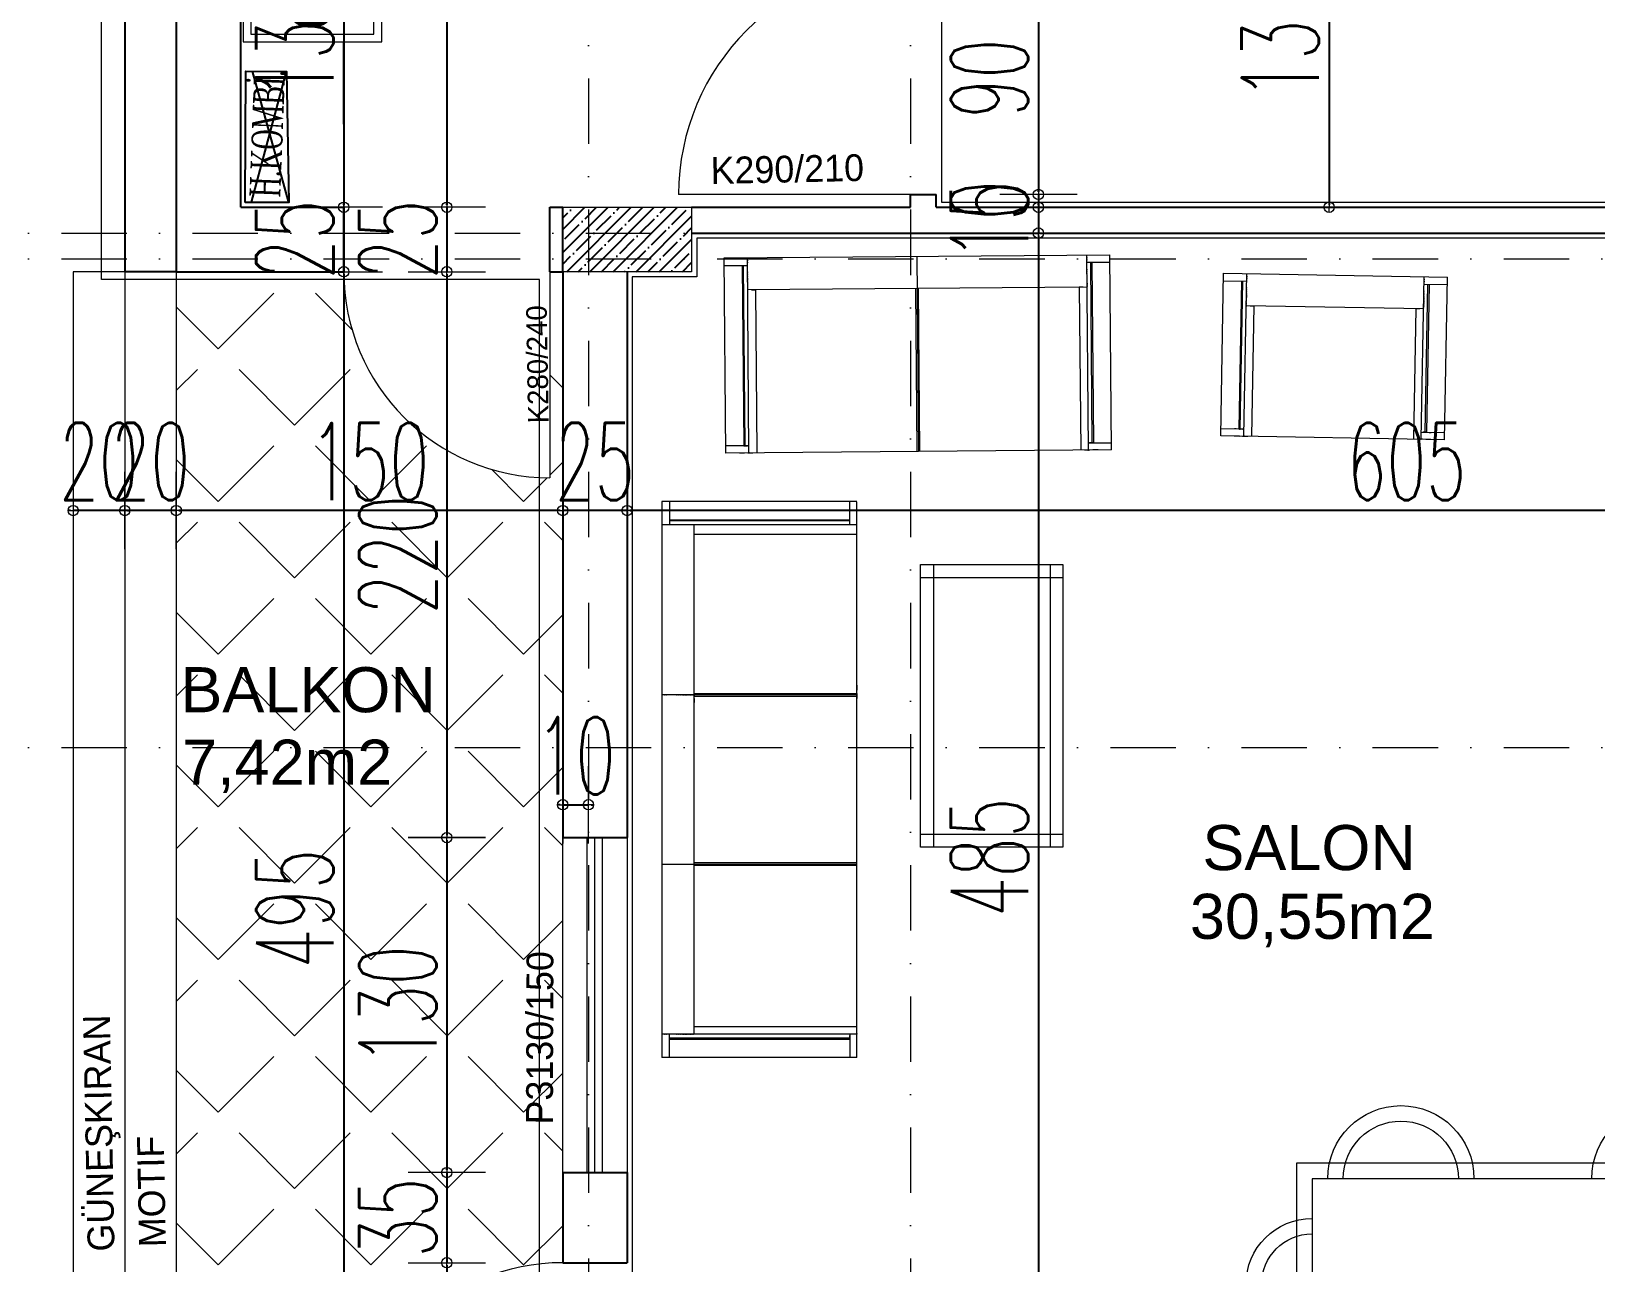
# Model space of a CAD drawing. Header units: millimetres. Extents: x -16104 to 67872, y -88009 to 12107.
# Drawn here: x 17991 to 18598, y 10600 to 11078 of the extents above; entities that cross this region are included whole.
import ezdxf

# ---------------------------------------------------------------- set-up
doc = ezdxf.new("R2010")
doc.units = ezdxf.units.MM
doc.linetypes.add('DASHDOTX2', pattern=[50.8, 25.4, -12.7, 0, -12.7])
doc.layers.get('0').update_dxf_attribs({"color": 241})
for name, color, linetype, lineweight in [('akslar', 144, 'Continuous', 20), ('bacas', 11, 'Continuous', 5), ('balkon', 6, 'Continuous', 5), ('duvar', 123, 'Continuous', 25), ('emsal&kolon', 1, 'Continuous', 5), ('kapı', 3, 'Continuous', 5), ('OLCU', 54, 'Continuous', 13), ('PASEMCON', 2, 'Continuous', 9), ('pencere', 5, 'Continuous', 5), ('POZ', 36, 'Continuous', 18), ('SıVA', 40, 'Continuous', 9), ('tefriş', 30, 'Continuous', 5), ('ÖLÇÜ', 252, 'Continuous', 20)]:
    doc.layers.add(name, color=color, linetype=linetype, lineweight=lineweight)
doc.styles.add('DIM', font='Txttw.shx', dxfattribs={"width": 0.6})
doc.styles.add('DIN', font='times.ttf', dxfattribs={"width": 0.6})
doc.styles.add('M2', font='stylu.ttf', dxfattribs={"height": 10})
doc.dimstyles.new('50', dxfattribs={"dimscale": 0, "dimtxt": 30, "dimasz": 1, "dimexe": 0, "dimexo": 2, "dimgap": 4, "dimtad": 1, "dimdec": 0, "dimzin": 0, "dimdsep": 46, "dimtxsty": 'DIM', "dimblk1": 'DOT', "dimblk2": 'DOT', "dimsah": 1, "dimcen": 1.5, "dimdle": 3, "dimse1": 1, "dimse2": 1, "dimclrd": 256, "dimclre": 9, "dimclrt": 256, "dimadec": 0, "dimazin": 0, "dimtfac": 0.24, "dimtdec": 0, "dimtix": 1, "dimtmove": 2, "dimatfit": 3, "dimldrblk": 'DOT', "dimfxl": 0, "dimtolj": 1, "dimtzin": 15, "dimarcsym": 0})

# ---------------------------------------------------------------- blocks, each defined once
blk = doc.blocks.new('sec')
at = {"layer": 'bacas'}
for p, q in [((9731.12, -593.55), (9731.12, -669.3)), ((9731.12, -593.55), (9946.75, -593.55)), ((9731.12, -593.55), (9731.12, -669.3)), ((9736.37, -593.55), (9738.37, -593.55)), ((9736.37, -593.55), (9738.37, -593.55)), ((9739.62, -593.55), (9741.62, -593.55)), ((9739.62, -593.55), (9741.62, -593.55)), ((9740.12, -593.55), (9740.12, -669.3)), ((9740.37, -593.55), (9740.12, -593.55)), ((9740.12, -593.55), (9740.12, -669.3)), ((9740.37, -593.55), (9740.12, -593.55)), ((9743.12, -656.8), (9743.12, -593.55)), ((9743.12, -656.8), (9743.12, -593.55)), ((9797, -593.55), (9946.75, -593.55)), ((9805.56, -593.55), (9805.56, -656.8)), ((9805.56, -593.55), (9805.56, -656.8)), ((9806.12, -669.3), (9806.12, -593.55)), ((9806.12, -669.3), (9806.12, -593.55)), ((9806.62, -593.55), (9806.62, -656.8)), ((9806.62, -593.55), (9806.62, -656.8)), ((9872.37, -593.55), (9870.37, -593.55)), ((9872.37, -593.55), (9870.37, -593.55)), ((9871.18, -593.55), (9871.18, -656.8)), ((9871.62, -593.55), (9871.87, -593.55)), ((9871.62, -593.55), (9871.87, -593.55)), ((9871.87, -593.55), (9871.87, -669.3)), ((9872.25, -593.55), (9872.25, -656.8)), ((9875.62, -593.55), (9873.62, -593.55)), ((9875.62, -593.55), (9873.62, -593.55)), ((9934.26, -656.8), (9934.26, -593.55)), ((9937.83, -593.56), (9937.83, -669.31)), ((9946.83, -593.56), (9946.83, -669.31)), ((9946.83, -593.56), (9946.83, -669.31)), ((9740.12, -596.3), (9731.12, -596.3)), ((9740.12, -596.3), (9731.12, -596.3)), ((9737.12, -596.3), (9736.37, -596.3)), ((9737.12, -596.3), (9736.37, -596.3)), ((9738.12, -666.3), (9738.12, -596.3)), ((9738.12, -596.3), (9739.62, -596.3)), ((9738.12, -666.3), (9738.12, -596.3)), ((9738.12, -596.3), (9739.62, -596.3)), ((9738.37, -596.3), (9738.62, -596.3)), ((9738.37, -596.3), (9738.62, -596.3)), ((9738.62, -596.3), (9738.62, -666.3)), ((9738.62, -596.3), (9738.62, -666.3)), ((9937.75, -596.3), (9946.75, -596.3)), ((9937.75, -596.3), (9946.75, -596.3)), ((9939.33, -596.31), (9939.33, -666.31)), ((9939.33, -596.31), (9939.33, -666.31)), ((9939.83, -666.31), (9939.83, -596.31)), ((9939.83, -666.31), (9939.83, -596.31)), ((9740.12, -656.8), (9871.87, -656.8)), ((9740.12, -656.8), (9740.37, -656.8)), ((9740.12, -656.8), (9937.83, -656.8)), ((9740.12, -656.8), (9740.37, -656.8)), ((9740.12, -657.3), (9740.12, -657.05)), ((9740.12, -657.3), (9740.12, -657.05)), ((9740.12, -657.8), (9740.12, -657.55)), ((9740.12, -657.8), (9740.12, -657.55)), ((9740.12, -658.3), (9740.12, -658.05)), ((9740.12, -658.3), (9740.12, -658.05)), ((9740.12, -658.8), (9740.12, -658.55)), ((9740.12, -658.8), (9740.12, -658.55)), ((9740.12, -659.3), (9740.12, -659.05)), ((9740.12, -659.3), (9740.12, -659.05)), ((9740.12, -659.8), (9740.12, -659.55)), ((9740.12, -659.8), (9740.12, -659.55)), ((9740.12, -660.3), (9740.12, -660.05)), ((9740.12, -660.3), (9740.12, -660.05)), ((9740.12, -661.05), (9740.12, -660.55)), ((9740.12, -661.05), (9740.12, -660.55)), ((9740.12, -661.55), (9740.12, -661.3)), ((9740.12, -661.55), (9740.12, -661.3)), ((9741.62, -656.8), (9743.12, -656.8)), ((9741.62, -656.8), (9743.12, -656.8)), ((9870.37, -656.8), (9868.87, -656.8)), ((9870.37, -656.8), (9868.87, -656.8)), ((9871.87, -656.8), (9871.62, -656.8)), ((9871.87, -656.8), (9871.62, -656.8)), ((9871.87, -657.3), (9871.87, -657.05)), ((9871.87, -657.3), (9871.87, -657.05)), ((9871.87, -657.8), (9871.87, -657.55)), ((9871.87, -657.8), (9871.87, -657.55)), ((9871.87, -658.3), (9871.87, -658.05)), ((9871.87, -658.3), (9871.87, -658.05)), ((9871.87, -658.8), (9871.87, -658.55)), ((9871.87, -658.8), (9871.87, -658.55)), ((9871.87, -659.3), (9871.87, -659.05)), ((9871.87, -659.3), (9871.87, -659.05)), ((9871.87, -659.8), (9871.87, -659.55)), ((9871.87, -659.8), (9871.87, -659.55)), ((9871.87, -660.3), (9871.87, -660.05)), ((9871.87, -660.3), (9871.87, -660.05)), ((9871.87, -661.05), (9871.87, -660.55)), ((9871.87, -661.05), (9871.87, -660.55)), ((9871.87, -661.55), (9871.87, -661.3)), ((9871.87, -661.55), (9871.87, -661.3)), ((9731.12, -666.3), (9740.12, -666.3)), ((9731.12, -666.3), (9740.12, -666.3)), ((9740.12, -662.3), (9740.12, -662.05)), ((9740.12, -662.3), (9740.12, -662.05)), ((9740.12, -663.05), (9740.12, -662.8)), ((9740.12, -663.05), (9740.12, -662.8)), ((9740.12, -663.8), (9740.12, -663.55)), ((9740.12, -663.8), (9740.12, -663.55)), ((9740.12, -667.55), (9740.12, -667.3)), ((9740.12, -667.55), (9740.12, -667.3)), ((9871.87, -662.3), (9871.87, -662.05)), ((9871.87, -662.3), (9871.87, -662.05)), ((9871.87, -663.05), (9871.87, -662.8)), ((9871.87, -663.05), (9871.87, -662.8)), ((9871.87, -663.8), (9871.87, -663.55)), ((9871.87, -663.8), (9871.87, -663.55)), ((9871.87, -667.55), (9871.87, -667.3)), ((9871.87, -667.55), (9871.87, -667.3)), ((9946.83, -666.31), (9937.83, -666.31)), ((9946.83, -666.31), (9937.83, -666.31)), ((9946.83, -669.31), (9731.12, -669.3)), ((9740.12, -668.3), (9740.12, -668.05)), ((9740.12, -668.3), (9740.12, -668.05)), ((9946.83, -669.31), (9797.08, -669.31)), ((9871.87, -668.3), (9871.87, -668.05)), ((9871.87, -668.3), (9871.87, -668.05))]:
    blk.add_line(p, q, dxfattribs=at)
blk = doc.blocks.new('NEWBLOCK5')
at = {"layer": 'bacas'}
for p, q in [((1.4704, -0.1965), (0.3729, -0.1965)), ((0.3729, -0.1965), (0.3729, -0.749)), ((0.4229, -0.1965), (0.4229, -0.749)), ((1.4204, -0.1965), (1.4204, -0.749)), ((1.4704, -0.749), (1.4704, -0.1965)), ((0.3729, -0.2465), (1.4704, -0.2465)), ((1.4704, -0.7015), (0.3729, -0.7015)), ((0.3729, -0.749), (1.4704, -0.749))]:
    blk.add_line(p, q, dxfattribs=at)
blk = doc.blocks.new('NEWBLOCK4')
at = {"layer": 'bacas'}
for p, q in [((-0.8505, 0.5894), (-0.8505, 2.0869)), ((-0.093, 2.0869), (-0.8505, 2.0869)), ((-0.8205, 2.0869), (-0.8205, 1.9969)), ((-0.1205, 1.9969), (-0.1205, 2.0869)), ((-0.093, 2.0869), (-0.093, 0.5894)), ((-0.8205, 2.0169), (-0.1205, 2.0169)), ((-0.1205, 2.0119), (-0.8205, 2.0119)), ((-0.1205, 2.0269), (-0.1205, 2.0344)), ((-0.1205, 2.0169), (-0.1205, 2.0019)), ((-0.1205, 2.0144), (-0.1205, 2.0119)), ((-0.093, 2.0344), (-0.093, 2.0144)), ((-0.093, 1.9969), (-0.8505, 1.9969)), ((-0.8405, 1.9969), (-0.838, 1.9969)), ((-0.833, 1.9969), (-0.8305, 1.9969)), ((-0.7955, 1.9969), (-0.793, 1.9969)), ((-0.788, 1.9969), (-0.7855, 1.9969)), ((-0.7805, 1.9969), (-0.778, 1.9969)), ((-0.773, 1.9969), (-0.7705, 1.9969)), ((-0.768, 1.9969), (-0.763, 1.9969)), ((-0.7605, 1.9969), (-0.758, 1.9969)), ((-0.7555, 1.9969), (-0.753, 1.9969)), ((-0.7505, 1.9969), (-0.748, 1.9969)), ((-0.7455, 1.9969), (-0.743, 1.9969)), ((-0.7405, 1.9969), (-0.738, 1.9969)), ((-0.7355, 1.9969), (-0.733, 1.9969)), ((-0.7305, 1.9969), (-0.728, 1.9969)), ((-0.7255, 1.9969), (-0.7255, 0.6794)), ((-0.7255, 1.9969), (-0.7255, 1.9944)), ((-0.7255, 1.9819), (-0.7255, 1.9669)), ((-0.7255, 1.9669), (-0.093, 1.9669)), ((-0.093, 2.0019), (-0.093, 1.9819)), ((-0.093, 1.9944), (-0.093, 1.9969)), ((-0.8505, 1.3369), (-0.093, 1.3369)), ((-0.093, 1.3425), (-0.7255, 1.3425)), ((-0.093, 1.3319), (-0.7255, 1.3319)), ((-0.093, 0.6794), (-0.8505, 0.6794)), ((-0.8405, 0.6794), (-0.838, 0.6794)), ((-0.833, 0.6794), (-0.8305, 0.6794)), ((-0.8205, 0.5894), (-0.8205, 0.6794)), ((-0.7955, 0.6794), (-0.793, 0.6794)), ((-0.788, 0.6794), (-0.7855, 0.6794)), ((-0.7805, 0.6794), (-0.778, 0.6794)), ((-0.773, 0.6794), (-0.7705, 0.6794)), ((-0.768, 0.6794), (-0.763, 0.6794)), ((-0.7605, 0.6794), (-0.758, 0.6794)), ((-0.7555, 0.6794), (-0.753, 0.6794)), ((-0.7505, 0.6794), (-0.748, 0.6794)), ((-0.7455, 0.6794), (-0.743, 0.6794)), ((-0.7405, 0.6794), (-0.738, 0.6794)), ((-0.7355, 0.6794), (-0.733, 0.6794)), ((-0.7305, 0.6794), (-0.728, 0.6794)), ((-0.7255, 0.6944), (-0.7255, 0.7094)), ((-0.7255, 0.7094), (-0.093, 0.7094)), ((-0.7255, 0.6794), (-0.7255, 0.6819)), ((-0.1205, 0.6794), (-0.1205, 0.5894)), ((-0.1205, 0.6594), (-0.1205, 0.6744)), ((-0.093, 0.6744), (-0.093, 0.6944)), ((-0.093, 0.6819), (-0.093, 0.6794)), ((-0.1205, 0.6644), (-0.8205, 0.6644)), ((-0.8205, 0.6594), (-0.1205, 0.6594)), ((-0.1205, 0.6619), (-0.1205, 0.6644)), ((-0.1205, 0.6494), (-0.1205, 0.6419)), ((-0.093, 0.6419), (-0.093, 0.6619)), ((-0.093, 0.5894), (-0.8505, 0.5894))]:
    blk.add_line(p, q, dxfattribs=at)
blk = doc.blocks.new('tekli.')
at = {"layer": 'bacas'}
for p, q in [((43.44, 0), (-43.44, 0)), ((-43.44, 0), (-43.44, -63.16)), ((-38.19, 0), (-36.19, 0)), ((-34.94, 0), (-32.94, 0)), ((-34.19, 0), (-34.44, 0)), ((-34.44, 0), (-34.44, -63.16)), ((-31.44, -50.66), (-31.44, 0)), ((31.44, -50.66), (31.44, 0)), ((34.94, 0), (32.94, 0)), ((34.19, 0), (34.44, 0)), ((34.44, 0), (34.44, -63.16)), ((38.19, 0), (36.19, 0)), ((43.44, 0), (43.44, -63.16)), ((-34.44, -2.75), (-43.44, -2.75)), ((-37.44, -2.75), (-38.19, -2.75)), ((-36.44, -60.16), (-36.44, -2.75)), ((-36.44, -2.75), (-34.94, -2.75)), ((-36.19, -2.75), (-35.94, -2.75)), ((-35.94, -2.75), (-35.94, -60.16)), ((34.44, -2.75), (43.44, -2.75)), ((36.44, -2.75), (34.94, -2.75)), ((35.94, -2.75), (35.94, -60.16)), ((36.19, -2.75), (35.94, -2.75)), ((36.44, -60.16), (36.44, -2.75)), ((37.44, -2.75), (38.19, -2.75)), ((34.44, -50.66), (-34.44, -50.66)), ((-34.44, -50.66), (-34.19, -50.66)), ((-34.44, -51.16), (-34.44, -50.91)), ((-34.44, -51.66), (-34.44, -51.41)), ((-34.44, -52.16), (-34.44, -51.91)), ((-34.44, -52.66), (-34.44, -52.41)), ((-34.44, -53.16), (-34.44, -52.91)), ((-34.44, -53.66), (-34.44, -53.41)), ((-34.44, -54.16), (-34.44, -53.91)), ((-34.44, -54.91), (-34.44, -54.41)), ((-32.94, -50.66), (-31.44, -50.66)), ((32.94, -50.66), (31.44, -50.66)), ((34.44, -50.66), (34.19, -50.66)), ((34.44, -51.16), (34.44, -50.91)), ((34.44, -51.66), (34.44, -51.41)), ((34.44, -52.16), (34.44, -51.91)), ((34.44, -52.66), (34.44, -52.41)), ((34.44, -53.16), (34.44, -52.91)), ((34.44, -53.66), (34.44, -53.41)), ((34.44, -54.16), (34.44, -53.91)), ((34.44, -54.91), (34.44, -54.41)), ((-43.44, -60.16), (-34.44, -60.16)), ((-34.44, -55.41), (-34.44, -55.16)), ((-34.44, -56.16), (-34.44, -55.91)), ((-34.44, -56.91), (-34.44, -56.66)), ((-34.44, -57.66), (-34.44, -57.41)), ((34.44, -55.41), (34.44, -55.16)), ((34.44, -56.16), (34.44, -55.91)), ((34.44, -56.91), (34.44, -56.66)), ((34.44, -57.66), (34.44, -57.41)), ((43.44, -60.16), (34.44, -60.16)), ((-43.44, -63.16), (43.44, -63.16)), ((-34.44, -61.41), (-34.44, -61.16)), ((-34.44, -62.16), (-34.44, -61.91)), ((34.44, -61.41), (34.44, -61.16)), ((34.44, -62.16), (34.44, -61.91))]:
    blk.add_line(p, q, dxfattribs=at)
blk = doc.blocks.new('rb')
at = {"layer": 'tefriş'}
for points in [[(1548.4, 487.07), (1595.5, 487.07), (1595.5, 394.92), (1548.4, 394.92)], [(1551.4, 484.07), (1592.5, 484.07), (1592.5, 397.92), (1551.4, 397.92)]]:
    blk.add_lwpolyline(points, close=True, dxfattribs=at)
for centre, radius, start, end in [((1571.95, 484.07), 12.83, 0, 180), ((1571.95, 484.07), 9.83, 0, 180), ((1551.4, 466.84), 14.18, 90, 270), ((1592.5, 466.49), 13.72, 270, 90), ((1551.4, 466.84), 11.18, 90, 270), ((1592.5, 466.49), 10.72, 270, 90), ((1551.4, 415.62), 14.18, 90, 270), ((1551.4, 415.62), 11.18, 90, 270), ((1592.29, 413.54), 13.72, 270, 90), ((1592.29, 413.54), 10.72, 270, 90), ((1571.95, 397.92), 13.83, 180, 0), ((1571.95, 397.92), 10.83, 180, 0)]:
    blk.add_arc(centre, radius, start, end, dxfattribs=at)
blk = doc.blocks.new('DOT')
for p, q in [((0, 15), (0, -15)), ((-2, 0), (0, 0)), ((2, 0), (0, 0))]:
    blk.add_line(p, q)
blk.add_circle((0, 0), 2)
blk = doc.blocks.new('*D4432')
at = {"layer": 'Defpoints', "color": 0, "transparency": 16777216}
for p in [(18072.26, 11139.89), (18072.26, 11009.73), (18112.26, 11009.73)]:
    blk.add_point(p, dxfattribs=at)
at = {"layer": 'OLCU', "lineweight": -2, "transparency": 16777216}
blk.add_line((18112.26, 11138.89), (18112.26, 11010.73), dxfattribs=at)
for p, rotation in [((18112.26, 11139.89), 90), ((18112.26, 11009.73), 270)]:
    blk.add_blockref('DOT', p, dxfattribs=dict(at, rotation=rotation))
at = {"layer": 'OLCU', "transparency": 16777216, "insert": (18093.26, 11074.81), "char_height": 30, "attachment_point": 5, "rotation": 90, "style": 'DIM'}
blk.add_mtext('\\A1;130', dxfattribs=at)
blk = doc.blocks.new('*D4747')
at = {"layer": 'Defpoints', "color": 0, "transparency": 16777216}
for p in [(18112.26, 11009.73), (18112.26, 10984.73), (18112.26, 10984.73)]:
    blk.add_point(p, dxfattribs=at)
at = {"layer": 'OLCU', "lineweight": -2, "transparency": 16777216}
for p, q in [((18112.26, 11010.73), (18112.26, 11011.73)), ((18112.26, 11009.73), (18112.26, 10984.73)), ((18112.26, 10983.73), (18112.26, 10982.73))]:
    blk.add_line(p, q, dxfattribs=at)
for p, rotation in [((18112.26, 11009.73), 270), ((18112.26, 10984.73), 90)]:
    blk.add_blockref('DOT', p, dxfattribs=dict(at, rotation=rotation))
at = {"layer": 'OLCU', "transparency": 16777216, "insert": (18093.26, 10997.23), "char_height": 30, "attachment_point": 5, "rotation": 90, "style": 'DIM'}
blk.add_mtext('\\A1;25', dxfattribs=at)
blk = doc.blocks.new('*D4433')
at = {"layer": 'Defpoints', "color": 0, "transparency": 16777216}
for p in [(18112.26, 10984.73), (18112.26, 10490.04), (18112.26, 10490.04)]:
    blk.add_point(p, dxfattribs=at)
at = {"layer": 'OLCU', "lineweight": -2, "transparency": 16777216}
blk.add_line((18112.26, 10983.73), (18112.26, 10491.04), dxfattribs=at)
for p, rotation in [((18112.26, 10984.73), 90), ((18112.26, 10490.04), 270)]:
    blk.add_blockref('DOT', p, dxfattribs=dict(at, rotation=rotation))
at = {"layer": 'OLCU', "transparency": 16777216, "insert": (18093.26, 10737.39), "char_height": 30, "attachment_point": 5, "rotation": 90, "style": 'DIM'}
blk.add_mtext('\\A1;495', dxfattribs=at)
blk = doc.blocks.new('*D4435')
at = {"layer": 'Defpoints', "color": 0, "transparency": 16777216}
for p in [(18122.26, 11400.04), (18127.26, 11009.73), (18152.26, 11009.73)]:
    blk.add_point(p, dxfattribs=at)
at = {"layer": 'OLCU', "lineweight": -2, "transparency": 16777216}
blk.add_line((18152.26, 11399.04), (18152.26, 11010.73), dxfattribs=at)
for p, rotation in [((18152.26, 11400.04), 90), ((18152.26, 11009.73), 270)]:
    blk.add_blockref('DOT', p, dxfattribs=dict(at, rotation=rotation))
at = {"layer": 'OLCU', "transparency": 16777216, "insert": (18133.26, 11204.89), "char_height": 30, "attachment_point": 5, "rotation": 90, "style": 'DIM'}
blk.add_mtext('\\A1;390', dxfattribs=at)
blk = doc.blocks.new('*D4436')
at = {"layer": 'Defpoints', "color": 0, "transparency": 16777216}
for p in [(18127.26, 11009.73), (18127.26, 10984.73), (18152.26, 10984.73)]:
    blk.add_point(p, dxfattribs=at)
at = {"layer": 'OLCU', "lineweight": -2, "transparency": 16777216}
for p, q in [((18152.26, 11010.73), (18152.26, 11011.73)), ((18152.26, 11009.73), (18152.26, 10984.73)), ((18152.26, 10983.73), (18152.26, 10982.73))]:
    blk.add_line(p, q, dxfattribs=at)
for p, rotation in [((18152.26, 11009.73), 270), ((18152.26, 10984.73), 90)]:
    blk.add_blockref('DOT', p, dxfattribs=dict(at, rotation=rotation))
at = {"layer": 'OLCU', "transparency": 16777216, "insert": (18133.26, 10997.23), "char_height": 30, "attachment_point": 5, "rotation": 90, "style": 'DIM'}
blk.add_mtext('\\A1;25', dxfattribs=at)
blk = doc.blocks.new('*D4749')
at = {"layer": 'Defpoints', "color": 0, "transparency": 16777216}
for p in [(18192.26, 10984.73), (18152.26, 10765.04), (18197.26, 10765.04)]:
    blk.add_point(p, dxfattribs=at)
at = {"layer": 'OLCU', "lineweight": -2, "transparency": 16777216}
blk.add_line((18152.26, 10983.73), (18152.26, 10766.04), dxfattribs=at)
for p, rotation in [((18152.26, 10984.73), 90), ((18152.26, 10765.04), 270)]:
    blk.add_blockref('DOT', p, dxfattribs=dict(at, rotation=rotation))
at = {"layer": 'OLCU', "transparency": 16777216, "insert": (18133.26, 10874.89), "char_height": 30, "attachment_point": 5, "rotation": 90, "style": 'DIM'}
blk.add_mtext('\\A1;220', dxfattribs=at)
blk = doc.blocks.new('*D4750')
at = {"layer": 'Defpoints', "color": 0, "transparency": 16777216}
for p in [(18197.26, 10765.04), (18152.26, 10635.04), (18197.26, 10635.04)]:
    blk.add_point(p, dxfattribs=at)
at = {"layer": 'OLCU', "lineweight": -2, "transparency": 16777216}
blk.add_line((18152.26, 10764.04), (18152.26, 10636.04), dxfattribs=at)
for p, rotation in [((18152.26, 10765.04), 90), ((18152.26, 10635.04), 270)]:
    blk.add_blockref('DOT', p, dxfattribs=dict(at, rotation=rotation))
at = {"layer": 'OLCU', "transparency": 16777216, "insert": (18133.26, 10700.04), "char_height": 30, "attachment_point": 5, "rotation": 90, "style": 'DIM'}
blk.add_mtext('\\A1;130', dxfattribs=at)
blk = doc.blocks.new('*D4751')
at = {"layer": 'Defpoints', "color": 0, "transparency": 16777216}
for p in [(18197.26, 10635.04), (18152.26, 10600.04), (18197.26, 10600.04)]:
    blk.add_point(p, dxfattribs=at)
at = {"layer": 'OLCU', "lineweight": -2, "transparency": 16777216}
for p, q in [((18152.26, 10636.04), (18152.26, 10637.04)), ((18152.26, 10635.04), (18152.26, 10600.04)), ((18152.26, 10599.04), (18152.26, 10598.04))]:
    blk.add_line(p, q, dxfattribs=at)
for p, rotation in [((18152.26, 10635.04), 270), ((18152.26, 10600.04), 90)]:
    blk.add_blockref('DOT', p, dxfattribs=dict(at, rotation=rotation))
at = {"layer": 'OLCU', "transparency": 16777216, "insert": (18133.26, 10617.54), "char_height": 30, "attachment_point": 5, "rotation": 90, "style": 'DIM'}
blk.add_mtext('\\A1;35', dxfattribs=at)
blk = doc.blocks.new('*D4437')
at = {"layer": 'Defpoints', "color": 0, "transparency": 16777216}
for p in [(18197.26, 10600.04), (18152.26, 10520.04), (18197.26, 10520.04)]:
    blk.add_point(p, dxfattribs=at)
at = {"layer": 'OLCU', "lineweight": -2, "transparency": 16777216}
blk.add_line((18152.26, 10599.04), (18152.26, 10521.04), dxfattribs=at)
for p, rotation in [((18152.26, 10600.04), 90), ((18152.26, 10520.04), 270)]:
    blk.add_blockref('DOT', p, dxfattribs=dict(at, rotation=rotation))
at = {"layer": 'OLCU', "transparency": 16777216, "insert": (18133.26, 10560.04), "char_height": 30, "attachment_point": 5, "rotation": 90, "style": 'DIM'}
blk.add_mtext('\\A1;80', dxfattribs=at)
blk = doc.blocks.new('*D4444')
at = {"layer": 'Defpoints', "color": 0, "transparency": 16777216}
for p in [(18342.26, 11104.73), (18342.26, 11014.73), (18381.9, 11014.73)]:
    blk.add_point(p, dxfattribs=at)
at = {"layer": 'OLCU', "lineweight": -2, "transparency": 16777216}
blk.add_line((18381.9, 11103.73), (18381.9, 11015.73), dxfattribs=at)
for p, rotation in [((18381.9, 11104.73), 90), ((18381.9, 11014.73), 270)]:
    blk.add_blockref('DOT', p, dxfattribs=dict(at, rotation=rotation))
at = {"layer": 'OLCU', "transparency": 16777216, "insert": (18362.9, 11059.73), "char_height": 30, "attachment_point": 5, "rotation": 90, "style": 'DIM'}
blk.add_mtext('\\A1;90', dxfattribs=at)
blk = doc.blocks.new('*D4445')
at = {"layer": 'Defpoints', "color": 0, "transparency": 16777216}
for p in [(18381.9, 11014.73), (18381.9, 11009.73), (18381.9, 11009.73)]:
    blk.add_point(p, dxfattribs=at)
at = {"layer": 'OLCU', "lineweight": -2, "transparency": 16777216}
for p, q in [((18381.9, 11015.73), (18381.9, 11016.73)), ((18381.9, 11014.73), (18381.9, 11009.73)), ((18381.9, 11008.73), (18381.9, 11007.73))]:
    blk.add_line(p, q, dxfattribs=at)
for p, rotation in [((18381.9, 11014.73), 270), ((18381.9, 11009.73), 90)]:
    blk.add_blockref('DOT', p, dxfattribs=dict(at, rotation=rotation))
at = {"layer": 'OLCU', "transparency": 16777216, "insert": (18362.9, 11012.23), "char_height": 30, "attachment_point": 5, "rotation": 90, "style": 'DIM'}
blk.add_mtext('\\A1;5', dxfattribs=at)
blk = doc.blocks.new('*D4446')
at = {"layer": 'Defpoints', "color": 0, "transparency": 16777216}
for p in [(18381.9, 11009.73), (18381.9, 10999.73), (18381.9, 10999.73)]:
    blk.add_point(p, dxfattribs=at)
at = {"layer": 'OLCU', "lineweight": -2, "transparency": 16777216}
for p, q in [((18381.9, 11010.73), (18381.9, 11011.73)), ((18381.9, 11009.73), (18381.9, 10999.73)), ((18381.9, 10998.73), (18381.9, 10997.73))]:
    blk.add_line(p, q, dxfattribs=at)
for p, rotation in [((18381.9, 11009.73), 270), ((18381.9, 10999.73), 90)]:
    blk.add_blockref('DOT', p, dxfattribs=dict(at, rotation=rotation))
at = {"layer": 'OLCU', "transparency": 16777216, "insert": (18362.9, 11004.73), "char_height": 30, "attachment_point": 5, "rotation": 90, "style": 'DIM'}
blk.add_mtext('\\A1;10', dxfattribs=at)
blk = doc.blocks.new('*D4447')
at = {"layer": 'Defpoints', "color": 0, "transparency": 16777216}
for p in [(18381.9, 10999.73), (18381.9, 10515.04), (18381.9, 10515.04)]:
    blk.add_point(p, dxfattribs=at)
at = {"layer": 'OLCU', "lineweight": -2, "transparency": 16777216}
blk.add_line((18381.9, 10998.73), (18381.9, 10516.04), dxfattribs=at)
for p, rotation in [((18381.9, 10999.73), 90), ((18381.9, 10515.04), 270)]:
    blk.add_blockref('DOT', p, dxfattribs=dict(at, rotation=rotation))
at = {"layer": 'OLCU', "transparency": 16777216, "insert": (18362.9, 10757.39), "char_height": 30, "attachment_point": 5, "rotation": 90, "style": 'DIM'}
blk.add_mtext('\\A1;485', dxfattribs=at)
blk = doc.blocks.new('*D4450')
at = {"layer": 'Defpoints', "color": 0, "transparency": 16777216}
for p in [(18494.76, 11139.73), (18494.76, 11009.73), (18494.76, 11009.73)]:
    blk.add_point(p, dxfattribs=at)
at = {"layer": 'OLCU', "lineweight": -2, "transparency": 16777216}
blk.add_line((18494.76, 11138.73), (18494.76, 11010.73), dxfattribs=at)
for p, rotation in [((18494.76, 11139.73), 90), ((18494.76, 11009.73), 270)]:
    blk.add_blockref('DOT', p, dxfattribs=dict(at, rotation=rotation))
at = {"layer": 'OLCU', "transparency": 16777216, "insert": (18475.76, 11074.73), "char_height": 30, "attachment_point": 5, "rotation": 90, "style": 'DIM'}
blk.add_mtext('\\A1;130', dxfattribs=at)
blk = doc.blocks.new('*D4481')
at = {"layer": 'Defpoints', "color": 0, "transparency": 16777216}
for p in [(18222.26, 10892.03), (18222.26, 10892.03), (18827.26, 10892.03)]:
    blk.add_point(p, dxfattribs=at)
at = {"layer": 'OLCU', "lineweight": -2, "transparency": 16777216}
blk.add_line((18826.26, 10892.03), (18223.26, 10892.03), dxfattribs=at)
at = {"layer": 'OLCU', "lineweight": -2, "transparency": 16777216, "rotation": 180}
blk.add_blockref('DOT', (18222.26, 10892.03), dxfattribs=at)
at = {"layer": 'OLCU', "lineweight": -2, "transparency": 16777216}
blk.add_blockref('DOT', (18827.26, 10892.03), dxfattribs=at)
at = {"layer": 'OLCU', "transparency": 16777216, "insert": (18524.76, 10911.03), "char_height": 30, "attachment_point": 5, "style": 'DIM'}
blk.add_mtext('\\A1;605', dxfattribs=at)
blk = doc.blocks.new('*D4482')
at = {"layer": 'Defpoints', "color": 0, "transparency": 16777216}
for p in [(18197.26, 10892.03), (18197.26, 10892.03), (18222.26, 10892.03)]:
    blk.add_point(p, dxfattribs=at)
at = {"layer": 'OLCU', "lineweight": -2, "transparency": 16777216}
for p, q in [((18196.26, 10892.03), (18195.26, 10892.03)), ((18222.26, 10892.03), (18197.26, 10892.03)), ((18223.26, 10892.03), (18224.26, 10892.03))]:
    blk.add_line(p, q, dxfattribs=at)
blk.add_blockref('DOT', (18197.26, 10892.03), dxfattribs=at)
at = {"layer": 'OLCU', "lineweight": -2, "transparency": 16777216, "rotation": 180}
blk.add_blockref('DOT', (18222.26, 10892.03), dxfattribs=at)
at = {"layer": 'OLCU', "transparency": 16777216, "insert": (18209.76, 10911.03), "char_height": 30, "attachment_point": 5, "style": 'DIM'}
blk.add_mtext('\\A1;25', dxfattribs=at)
blk = doc.blocks.new('*D4483')
at = {"layer": 'Defpoints', "color": 0, "transparency": 16777216}
for p in [(18047.26, 10892.03), (18047.26, 10892.03), (18197.26, 10892.03)]:
    blk.add_point(p, dxfattribs=at)
at = {"layer": 'OLCU', "lineweight": -2, "transparency": 16777216}
blk.add_line((18196.26, 10892.03), (18048.26, 10892.03), dxfattribs=at)
at = {"layer": 'OLCU', "lineweight": -2, "transparency": 16777216, "rotation": 180}
blk.add_blockref('DOT', (18047.26, 10892.03), dxfattribs=at)
at = {"layer": 'OLCU', "lineweight": -2, "transparency": 16777216}
blk.add_blockref('DOT', (18197.26, 10892.03), dxfattribs=at)
at = {"layer": 'OLCU', "transparency": 16777216, "insert": (18122.26, 10911.03), "char_height": 30, "attachment_point": 5, "style": 'DIM'}
blk.add_mtext('\\A1;150', dxfattribs=at)
blk = doc.blocks.new('*D4484')
at = {"layer": 'Defpoints', "color": 0, "transparency": 16777216}
for p in [(18027.26, 10892.03), (18027.26, 10892.03), (18047.26, 10892.03)]:
    blk.add_point(p, dxfattribs=at)
at = {"layer": 'OLCU', "lineweight": -2, "transparency": 16777216}
for p, q in [((18026.26, 10892.03), (18025.26, 10892.03)), ((18047.26, 10892.03), (18027.26, 10892.03)), ((18048.26, 10892.03), (18049.26, 10892.03))]:
    blk.add_line(p, q, dxfattribs=at)
blk.add_blockref('DOT', (18027.26, 10892.03), dxfattribs=at)
at = {"layer": 'OLCU', "lineweight": -2, "transparency": 16777216, "rotation": 180}
blk.add_blockref('DOT', (18047.26, 10892.03), dxfattribs=at)
at = {"layer": 'OLCU', "transparency": 16777216, "insert": (18037.26, 10911.03), "char_height": 30, "attachment_point": 5, "style": 'DIM'}
blk.add_mtext('\\A1;20', dxfattribs=at)
blk = doc.blocks.new('*D4485')
at = {"layer": 'Defpoints', "color": 0, "transparency": 16777216}
for p in [(18007.26, 10892.03), (18007.26, 10892.03), (18027.26, 10892.03)]:
    blk.add_point(p, dxfattribs=at)
at = {"layer": 'OLCU', "lineweight": -2, "transparency": 16777216}
for p, q in [((18006.26, 10892.03), (18005.26, 10892.03)), ((18027.26, 10892.03), (18007.26, 10892.03)), ((18028.26, 10892.03), (18029.26, 10892.03))]:
    blk.add_line(p, q, dxfattribs=at)
blk.add_blockref('DOT', (18007.26, 10892.03), dxfattribs=at)
at = {"layer": 'OLCU', "lineweight": -2, "transparency": 16777216, "rotation": 180}
blk.add_blockref('DOT', (18027.26, 10892.03), dxfattribs=at)
at = {"layer": 'OLCU', "transparency": 16777216, "insert": (18017.26, 10911.03), "char_height": 30, "attachment_point": 5, "style": 'DIM'}
blk.add_mtext('\\A1;20', dxfattribs=at)
blk = doc.blocks.new('*D4585')
at = {"layer": 'Defpoints', "color": 0, "transparency": 16777216}
for p in [(18197.26, 11790.04), (18207.25, 10777.83), (18207.25, 10742.83)]:
    blk.add_point(p, dxfattribs=at)
at = {"layer": 'OLCU', "lineweight": -2, "transparency": 16777216}
for p, q in [((18196.26, 10777.83), (18195.26, 10777.83)), ((18197.26, 10777.83), (18207.25, 10777.83)), ((18208.25, 10777.83), (18209.25, 10777.83))]:
    blk.add_line(p, q, dxfattribs=at)
blk.add_blockref('DOT', (18197.26, 10777.83), dxfattribs=at)
at = {"layer": 'OLCU', "lineweight": -2, "transparency": 16777216, "rotation": 180}
blk.add_blockref('DOT', (18207.25, 10777.83), dxfattribs=at)
at = {"layer": 'OLCU', "transparency": 16777216, "insert": (18202.25, 10796.83), "char_height": 30, "attachment_point": 5, "style": 'DIM'}
blk.add_mtext('\\A1;10', dxfattribs=at)
blk = doc.blocks.new('*D4587')
at = {"layer": 'Defpoints', "color": 0, "transparency": 16777216}
for p in [(18332.26, 11825.04), (18837.22, 11825.04), (18837.22, 10777.83)]:
    blk.add_point(p, dxfattribs=at)
at = {"layer": 'OLCU', "lineweight": -2, "transparency": 16777216}
blk.add_line((18333.26, 11825.04), (18836.22, 11825.04), dxfattribs=at)
at = {"layer": 'OLCU', "lineweight": -2, "transparency": 16777216, "rotation": 180}
blk.add_blockref('DOT', (18332.26, 11825.04), dxfattribs=at)
at = {"layer": 'OLCU', "lineweight": -2, "transparency": 16777216}
blk.add_blockref('DOT', (18837.22, 11825.04), dxfattribs=at)
at = {"layer": 'OLCU', "transparency": 16777216, "insert": (18584.74, 11844.04), "char_height": 30, "attachment_point": 5, "style": 'DIM'}
blk.add_mtext('\\A1;505', dxfattribs=at)
blk = doc.blocks.new('nb')
at = {"layer": 'tefriş'}
for points in [[(2093.6, -356.31), (2093.6, -292.09), (2039.78, -292.09), (2039.78, -356.31)], [(2090.6, -353.31), (2090.6, -295.09), (2042.78, -295.09), (2042.78, -353.31)]]:
    blk.add_lwpolyline(points, close=True, dxfattribs=at)
at = {"layer": 'tefriş', "insert": (2053.03, -347.96), "char_height": 17.5, "width": 1076.8413, "attachment_point": 9, "rotation": 270}
blk.add_mtext('{\\fArial|b0|i0|c162|p34;Ç.M.}', dxfattribs=at)
blk = doc.blocks.new('ae')
at = {"layer": 'duvar'}
for p, q in [((75774.14, -20966.63), (75824.26, -20949.94)), ((75773.51, -20952.17), (75824.86, -20963.16))]:
    blk.add_line(p, q, dxfattribs=at)
blk.add_lwpolyline([(75773.26, -20949.63), (75824.12, -20947.34), (75824.86, -20963.16), (75774.14, -20966.63)], close=True, dxfattribs=at)
at = {"layer": 'PASEMCON', "color": 7, "style": 'DIN', "width": 0.6}
blk.add_text('H.KOMBİ.', height=12.004, rotation=0.66441, dxfattribs=at).set_placement((75775.83, -20963.19))

msp = doc.modelspace()

# ---------------------------------------------------------------- hatches: boundary and pattern name
h = msp.add_hatch()
h.set_pattern_fill('ANSI35,_O', color=256)
h.set_pattern_definition([(45, (7205.1105, 0), (-4.490128, 4.490128), []), (45, (7209.6007, 0), (-4.490128, 4.490128), [7.9375, -1.5875, 0, -1.5875])])
h.paths.add_polyline_path([(18207.25, 11009.73), (18197.26, 11009.73), (18197.26, 10999.73), (18207.25, 10999.73)])
h.paths.add_polyline_path([(18247.26, 11009.73), (18207.25, 11009.73), (18207.25, 10999.73), (18247.26, 10999.73)])
h.paths.add_polyline_path([(18247.26, 10999.73), (18207.25, 10999.73), (18207.25, 10989.73), (18247.26, 10989.73)])
h.paths.add_polyline_path([(18207.25, 10989.73), (18197.26, 10989.73), (18197.26, 10984.73), (18207.25, 10984.73)])
h.paths.add_polyline_path([(18207.25, 10999.73), (18197.26, 10999.73), (18197.26, 10989.73), (18207.25, 10989.73)])
h.paths.add_polyline_path([(18247.26, 10989.73), (18207.25, 10989.73), (18207.25, 10984.73), (18247.26, 10984.73)])
at = {"layer": 'ÖLÇÜ'}
h = msp.add_hatch(dxfattribs=at)
h.set_pattern_fill('ANGLE,_O', color=256, scale=6, angle=45)
h.set_pattern_definition([(45, (3601.717, 17059.605), (-29.63485, 29.63485), [30.48, -11.43]), (135, (3601.717, 17059.605), (-29.63485, -29.63485), [30.48, -11.43])])
h.paths.add_polyline_path([(18112.26, 10984.73), (18047.26, 10984.73), (18047.26, 10959.73), (18116.27, 10959.73, -0.079624)])
h.paths.add_polyline_path([(18116.27, 10959.73), (18047.26, 10959.73), (18047.26, 10780.04), (18197.26, 10780.04), (18197.26, 10959.73), (18192.26, 10959.73), (18192.26, 10904.73, -0.323907)])
h.paths.add_polyline_path([(18197.26, 10635.04), (18197.26, 10765.04), (18197.26, 10780.04), (18047.26, 10780.04), (18047.26, 10589.37), (18157.33, 10589.37, -0.131404), (18197.26, 10600.04)])
h.paths.add_polyline_path([(18157.33, 10589.37), (18047.26, 10589.37), (18047.26, 10500.04), (18197.26, 10500.04), (18197.26, 10515.04), (18197.26, 10520.04), (18117.26, 10520.04, -0.268211)])
h.paths.add_polyline_path([(18197.26, 10500.04), (18047.26, 10500.04), (18047.26, 10490.04), (18197.26, 10490.04)])
h.paths.add_polyline_path([(18195.22, 10923.74), (18194.14, 10985.68), (18180.47, 10985.44), (18181.55, 10923.5)], flags=9)
h.paths.add_polyline_path([(18047.59, 10807.74), (18135.44, 10807.74), (18135.44, 10777.95), (18047.59, 10777.95)], flags=9)
h.paths.add_polyline_path([(18048.25, 10835.97), (18152.39, 10835.97), (18152.39, 10809.11), (18048.25, 10809.11)], flags=24)
h.paths.add_polyline_path([(18197.76, 10650.73), (18198.02, 10741.22), (18180.25, 10741.27), (18179.99, 10650.78)], flags=9)
h.paths.add_polyline_path([(18110.76, 10537.97), (18110.76, 10582.12), (18155.76, 10582.12), (18155.76, 10537.97)], flags=24)
h.paths.add_polyline_path([(18110.76, 10482.97), (18110.76, 10527.12), (18155.76, 10527.12), (18155.76, 10482.97)], flags=9)
h.paths.add_polyline_path([(18070.76, 10457.97), (18070.76, 10502.12), (18115.76, 10502.12), (18115.76, 10457.97)], flags=9)

# ---------------------------------------------------------------- linework, layer by layer
at = {"layer": 'akslar', "linetype": 'DASHDOTX2'}
for p, q in [((18207.25, 11925.04), (18207.25, 9115.54)), ((18332.26, 11925.04), (18332.26, 9115.54)), ((17697.26, 10999.73), (20747.26, 10999.73)), ((17697.26, 10989.73), (19116.76, 10989.73)), ((17697.26, 10800.04), (20747.26, 10800.04))]:
    msp.add_line(p, q, dxfattribs=at)
at = {"layer": 'balkon'}
for p, q in [((18007.26, 10984.73), (18007.26, 10450.04)), ((18027.26, 10984.73), (18007.26, 10984.73)), ((18027.26, 10984.73), (18027.26, 10470.04)), ((18047.26, 10984.73), (18047.26, 10490.04))]:
    msp.add_line(p, q, dxfattribs=at)
at = {"layer": 'duvar'}
for p, q in [((18027.26, 11139.89), (18027.26, 10984.73)), ((18047.26, 11139.89), (18047.26, 10984.73)), ((18072.26, 11009.73), (18072.26, 11139.89)), ((18072.26, 11009.73), (18112.26, 11009.73)), ((18112.26, 10984.73), (18112.26, 11009.73)), ((18192.26, 11009.73), (18197.26, 11009.73)), ((18192.26, 10984.73), (18192.26, 11009.73)), ((18197.26, 10984.73), (18197.26, 11009.73)), ((18247.26, 11009.73), (18332.26, 11009.73)), ((18332.26, 11009.73), (18332.26, 11014.73)), ((18332.26, 11014.73), (18342.26, 11014.73)), ((18342.26, 11009.73), (18342.26, 11014.73)), ((18342.26, 11009.73), (18732.26, 11009.73)), ((18247.26, 10999.73), (18732.26, 10999.73)), ((18047.26, 10984.73), (18027.26, 10984.73)), ((18047.26, 10984.73), (18112.26, 10984.73)), ((18047.26, 10984.73), (18112.26, 10984.73)), ((18192.26, 10984.73), (18197.26, 10984.73)), ((18197.26, 10984.73), (18197.26, 10765.04)), ((18222.26, 10984.73), (18222.26, 10765.04)), ((18197.26, 10765.04), (18222.26, 10765.04)), ((18197.26, 10635.04), (18197.26, 10600.04)), ((18197.26, 10635.04), (18222.26, 10635.04)), ((18222.26, 10635.04), (18222.26, 10600.04)), ((18197.26, 10600.04), (18222.26, 10600.04))]:
    msp.add_line(p, q, dxfattribs=at)
at = {"layer": 'emsal&kolon'}
msp.add_lwpolyline([(18197.26, 10984.73), (18197.26, 11009.73), (18247.26, 11009.73), (18247.26, 10984.73), (18197.26, 10984.73)], dxfattribs=at)
at = {"layer": 'kapı'}
for p, q in [((18332.26, 11014.73), (18242.26, 11014.73)), ((18192.26, 10984.73), (18192.26, 10904.73))]:
    msp.add_line(p, q, dxfattribs=at)
for centre, radius, start, end in [((18332.26, 11014.73), 90, 90, 180), ((18192.26, 10984.73), 80, 180, 270), ((18197.26, 10520.04), 80, 90, 180)]:
    msp.add_arc(centre, radius, start, end, dxfattribs=at)
at = {"layer": 'pencere'}
for p, q in [((18112.26, 11009.73), (18112.15, 11073.98)), ((18112.26, 11009.73), (18112.15, 11073.98)), ((18197.26, 10635.04), (18197.26, 10765.04)), ((18206.76, 10635.04), (18206.76, 10765.04)), ((18209.76, 10635.04), (18209.76, 10765.04)), ((18212.76, 10635.04), (18212.76, 10765.04)), ((18222.26, 10765.04), (18222.26, 10635.04))]:
    msp.add_line(p, q, dxfattribs=at)
at = {"layer": 'SıVA'}
for points in [[(19787.26, 10217.04), (19787.26, 9702.54), (19652.26, 9702.54), (19652.26, 9442.54), (18870.26, 9442.54), (18870.26, 9612.54), (18650.26, 9612.54), (18650.26, 10467.04), (18188.26, 10467.04), (18188.26, 10981.73), (18018.26, 10981.73), (18018.26, 11434.04), (18308.26, 11434.04), (18308.26, 11604.04), (20130.26, 11604.04), (20130.26, 11434.04), (20420.26, 11434.04), (20420.26, 10981.73), (20250.26, 10981.73), (20250.26, 10487.04), (20090.26, 10487.04), (20090.26, 10217.04)], [(19005.26, 11137.73), (18867.26, 11137.73), (18777.26, 11137.73), (18642.26, 11137.73), (18552.26, 11137.73), (18344.26, 11137.73), (18344.26, 11011.73), (18732.26, 11011.73), (18839.26, 11011.73), (18839.26, 10792.04), (18965.26, 10792.04), (18965.26, 10971.73), (19005.26, 10971.73)], [(18224.26, 10517.04), (18820.26, 10517.04), (18820.26, 10542.04), (18825.26, 10542.04), (18825.26, 10758.04), (18820.26, 10758.04), (18820.26, 10812.04), (18825.26, 10812.04), (18825.26, 10997.73), (18732.26, 10997.73), (18249.26, 10997.73), (18249.26, 10982.73), (18224.26, 10982.73), (18224.26, 10600.04)]]:
    msp.add_lwpolyline(points, close=True, dxfattribs=at)

# ---------------------------------------------------------------- block references
at = {"layer": 'duvar', "xscale": -1, "rotation": 270}
msp.add_blockref('sec', (18905.04, 948.64), dxfattribs=at)
at = {"layer": 'pencere', "rotation": 180.1001186238273}
msp.add_blockref('nb', (20167.28, 10785.48), dxfattribs=at)
at = {"layer": 'pencere', "xscale": -2, "yscale": 2, "zscale": 2, "rotation": 90}
msp.add_blockref('rb', (19456.3, 13735.46), dxfattribs=at)
at = {"layer": 'SıVA', "rotation": 87.12914624608031}
msp.add_blockref('ae', (-6644.49, -63617.3), dxfattribs=at)
at = {"layer": 'tefriş'}
for name, p, xscale, yscale, zscale, rotation in [('NEWBLOCK4', (18201.71, 10904.54), 99.99999999999761, 99.99999999999761, 99.99999999999761, 270.4785116298202), ('NEWBLOCK5', (18316.5, 10908.38), -100, 100, 100, 90)]:
    msp.add_blockref(name, p, dxfattribs=dict(at, xscale=xscale, yscale=yscale, zscale=zscale, rotation=rotation))
at = {"layer": 'tefriş', "xscale": -1, "rotation": 178.9850771958458}
msp.add_blockref('tekli.', (18496.11, 10920.28), dxfattribs=at)

# ---------------------------------------------------------------- texts
at = {"layer": 'emsal&kolon', "char_height": 17.5, "width": 1076.8413, "attachment_point": 9}
for s, insert in [('{\\fArial|b0|i0|c162|p34;BALKON}', (18148.01, 10813.48)), ('{\\fArial|b0|i0|c162|p34;7,42m2}', (18131.06, 10782.33)), ('{\\fArial|b0|i0|c162|p34;SALON}', (18528.43, 10752.19)), ('{\\fArial|b0|i0|c162|p34;30,55m2}', (18535.85, 10722.5))]:
    msp.add_mtext(s, dxfattribs=dict(at, insert=insert))
at = {"layer": 'POZ', "style": 'M2', "flags": 4}
for tag, p, height, rotation in [('K290/210', (18254.77, 11018.79), 10.4, 1.13919), ('K280/240', (18191.84, 10925.96), 8, 90.99934), ('P3130/150', (18193.44, 10653.7), 10.4, 89.83596), ('GÜNEŞKIRAN', (18023.3, 10604.49), 10.4, 91.13919), ('MOTIF', (18043.25, 10606.17), 10.4, 91.13919)]:
    msp.add_attdef(tag, p, 'K1 80/210', height=height, rotation=rotation, dxfattribs=at)

# ---------------------------------------------------------------- dimensions: what is measured, and where the dimension line sits
at = {"layer": 'OLCU'}
for base, p1, p2, picture, middle in [((18837.22, 11825.04), (18332.26, 11825.04), (18837.22, 10777.83), '*D4587', (18584.74, 11844.04)), ((18207.25, 10777.83), (18197.26, 11790.04), (18207.25, 10742.83), '*D4585', (18202.25, 10796.83)), ((18007.26, 10892.03), (18027.26, 10892.03), (18007.26, 10892.03), '*D4485', (18017.26, 10911.03)), ((18027.26, 10892.03), (18047.26, 10892.03), (18027.26, 10892.03), '*D4484', (18037.26, 10911.03)), ((18047.26, 10892.03), (18197.26, 10892.03), (18047.26, 10892.03), '*D4483', (18122.26, 10911.03)), ((18197.26, 10892.03), (18222.26, 10892.03), (18197.26, 10892.03), '*D4482', (18209.76, 10911.03)), ((18222.26, 10892.03), (18827.26, 10892.03), (18222.26, 10892.03), '*D4481', (18524.76, 10911.03))]:
    dim = msp.add_linear_dim(base=base, p1=p1, p2=p2, dimstyle='50', override={"dimscale": 1}, dxfattribs=at)
    dim.commit()
    dim.dimension.update_dxf_attribs({"geometry": picture, "text_midpoint": middle})
for base, p1, p2, picture, middle in [((18152.26, 11009.73), (18122.26, 11400.04), (18127.26, 11009.73), '*D4435', (18133.26, 11204.89)), ((18112.26, 11009.73), (18072.26, 11139.89), (18072.26, 11009.73), '*D4432', (18093.26, 11074.81)), ((18494.76, 11009.73), (18494.76, 11139.73), (18494.76, 11009.73), '*D4450', (18475.76, 11074.73)), ((18381.9, 11014.73), (18342.26, 11104.73), (18342.26, 11014.73), '*D4444', (18362.9, 11059.73)), ((18381.9, 10999.73), (18381.9, 11009.73), (18381.9, 10999.73), '*D4446', (18362.9, 11004.73)), ((18381.9, 11009.73), (18381.9, 11014.73), (18381.9, 11009.73), '*D4445', (18362.9, 11012.23)), ((18112.26, 10984.73), (18112.26, 11009.73), (18112.26, 10984.73), '*D4747', (18093.26, 10997.23)), ((18152.26, 10984.73), (18127.26, 11009.73), (18127.26, 10984.73), '*D4436', (18133.26, 10997.23)), ((18152.26, 10635.04), (18197.26, 10765.04), (18197.26, 10635.04), '*D4750', (18133.26, 10700.04)), ((18152.26, 10600.04), (18197.26, 10635.04), (18197.26, 10600.04), '*D4751', (18133.26, 10617.54)), ((18152.26, 10520.04), (18197.26, 10600.04), (18197.26, 10520.04), '*D4437', (18133.26, 10560.04))]:
    dim = msp.add_linear_dim(base=base, p1=p1, p2=p2, angle=90, dimstyle='50', override={"dimscale": 1}, dxfattribs=at)
    dim.commit()
    dim.dimension.update_dxf_attribs({"geometry": picture, "text_midpoint": middle})
for base, p1, p2, text, picture, middle in [((18381.9, 10515.04), (18381.9, 10999.73), (18381.9, 10515.04), '485', '*D4447', (18362.9, 10757.39)), ((18112.26, 10490.04), (18112.26, 10984.73), (18112.26, 10490.04), '495', '*D4433', (18093.26, 10737.39)), ((18152.26, 10765.04), (18192.26, 10984.73), (18197.26, 10765.04), '220', '*D4749', (18133.26, 10874.89))]:
    dim = msp.add_linear_dim(base=base, p1=p1, p2=p2, angle=90, text=text, dimstyle='50', override={"dimscale": 1}, dxfattribs=at)
    dim.commit()
    dim.dimension.update_dxf_attribs({"geometry": picture, "text_midpoint": middle})

doc.saveas('drawing.dxf')
